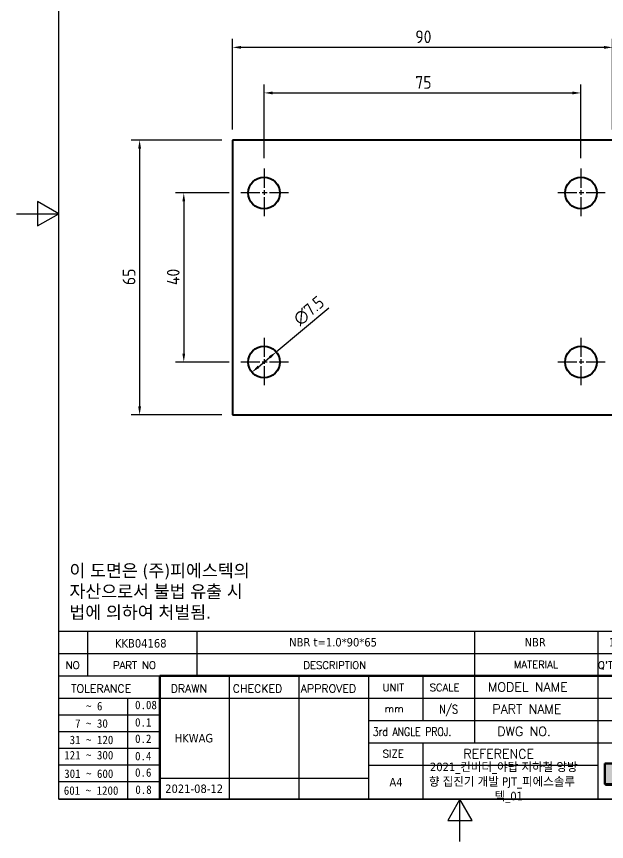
# Model space of a CAD drawing. Header units: millimetres. Extents: x 0 to 210, y 0 to 297.
# Drawn here: x 0 to 139.7, y 0 to 195.2 of the extents above; entities that cross this region are included whole.
import ezdxf
from ezdxf.enums import TextEntityAlignment as Align

# ---------------------------------------------------------------- set-up
doc = ezdxf.new("R2010")
doc.units = ezdxf.units.MM
doc.linetypes.add('CHAIN', pattern=[0.35429999999999995, 0.2362, -0.0295, 0.0591, -0.0295])
doc.layers.get('0').update_dxf_attribs({"color": 3, "lineweight": 25})
for name, color, linetype, lineweight in [('가시적인 것(ISO)', 3, 'Continuous', 40), ('경계(ISO)', 7, 'Continuous', 25), ('기호(ISO)', 5, 'Continuous', 25), ('제목(ISO)', 5, 'Continuous', 50), ('중심 표식(ISO)', 1, 'Continuous', 25), ('치수(ISO)', 2, 'Continuous', 25), ('해치(ISO)', 7, 'Continuous', 18)]:
    doc.layers.add(name, color=color, linetype=linetype, lineweight=lineweight)
doc.styles.add('HAN_291', font='')
doc.styles.add('HAN_370', font='', dxfattribs={"width": 2})
doc.styles.add('RC_284', font='ROMANC.shx')
doc.styles.add('RC_287', font='ROMANC.shx')
doc.styles.add('RC_292', font='ROMANC.shx')
doc.styles.add('ROMANT_294', font='romant.shx')
doc.styles.add('문자 텍스트_PSTEK_POSCO', font='isocp.shx')
doc.styles.add('치수 텍스트_PSTEK_POSCO', font='isocp.shx')
doc.styles.add('텍스트 스타일198', font='tahoma.ttf')
doc.styles.add('텍스트 스타일333', font='ROMANC.shx', dxfattribs={"width": 0.800000011920929})
doc.styles.get('HAN_291').set_extended_font_data('GulimChe')
doc.styles.get('HAN_370').set_extended_font_data('GulimChe')
doc.dimstyles.new('치수_PSTEK_POSCO', dxfattribs={"dimtxt": 3, "dimasz": 2, "dimexe": 2, "dimexo": 2.5, "dimgap": 1, "dimtad": 1, "dimrnd": 1e-08, "dimdsep": 46, "dimtxsty": '치수 텍스트_PSTEK_POSCO', "dimcen": 0.09, "dimdle": 10, "dimclrd": 7, "dimclre": 7, "dimclrt": 2, "dimadec": 1, "dimazin": 2, "dimtfac": 1, "dimtmove": 0, "dimatfit": 3, "dimfxl": 0, "dimtolj": 1, "dimlwd": -1, "dimlwe": -1, "dimarcsym": 0})

# ---------------------------------------------------------------- blocks, each defined once
blk = doc.blocks.new('경계 Default Border')
at = {"layer": '경계(ISO)', "flags": 128}
for points in [[(10, 10), (10, 287.0000076293945), (200, 287.0000076293945), (200, 10), (10, 10)], [(0, 148.5000038146973), (10, 148.5000038146973), (5, 151.3867473602295), (5, 145.6132507324219), (10, 148.5000038146973)], [(105, 0), (105, 10), (102.1132469177246, 5), (107.8867530822754, 5), (105, 10)]]:
    blk.add_lwpolyline(points, dxfattribs=at)
blk = doc.blocks.new('제목 블록 PSTEK')
for color, points in [(252, [(317.2195697678507, 17.0593801673321), (322.0326348870767, 21.62682475217465), (322.2781991042243, 21.94392121864296), (317.0471853425802, 16.97985676345368), (318.7512090904202, 16.1899260703855), (316.0018030350395, 12.71868385740789), (316.3356552234328, 13.00206718743325), (318.9235935156908, 16.2694494742633)]), (5, [(321.6183518841322, 17.4193704504104), (319.5281351041078, 18.24969419629727), (322.4505835294948, 22.02344462252142), (317.2195697678507, 17.0593801673321), (318.9235935156908, 16.2694494742633), (316.1741874603099, 12.79820726128571)]), (1, [(324.4839107253602, 19.60711530335299), (325.2419748254881, 19.60711530335299), (325.2419748254881, 20.25857663940324), (321.2266040451076, 20.25857663940324), (321.2266040451076, 19.60711530335299), (321.9846681452406, 19.60711530335299), (321.9846681452406, 15.3430047401139), (324.4839107253602, 15.3430047401139)]), (252, [(321.9846681452406, 19.60711530335299), (321.4042753185749, 19.60711530335299), (321.4042753185749, 19.45905590879572), (321.9846681452406, 19.45905590879572)]), (252, [(324.6615819988275, 19.45905590879572), (325.4196460989604, 19.45905590879572), (325.4196460989604, 20.11051724484596), (325.2419748254881, 20.11051724484596), (325.2419748254881, 19.60711530335299), (324.4839107253602, 19.60711530335299), (324.4839107253602, 15.3430047401139), (322.1623394187076, 15.3430047401139), (322.1623394187076, 15.19494534555726), (324.6615819988275, 15.19494534555726)]), (1, [(329.2277337269622, 20.25857663940324), (325.65654113025, 20.25857663940324), (325.65654113025, 15.3430047401139), (329.3580259941756, 15.3430047401139), (329.3580259941756, 15.9944660761648), (328.1137701654877, 15.9944660761648), (328.1137701654877, 17.56360607323003), (329.2277337269622, 17.56360607323003), (329.2277337269622, 18.25543873810179), (328.1137701654877, 18.25543873810179), (328.1137701654877, 19.60711530335299), (329.2277337269622, 19.60711530335299)]), (252, [(328.2914414389548, 19.45905590879572), (329.4054050004294, 19.45905590879572), (329.4054050004294, 20.11051724484596), (329.2277337269622, 20.11051724484596), (329.2277337269622, 19.60711530335299), (328.1137701654877, 19.60711530335299), (328.1137701654877, 18.25543873810179), (328.2914414389548, 18.25543873810179)]), (1, [(332.3312149849806, 20.25857663940324), (329.8592894925411, 20.25857663940324), (329.8592894925411, 15.3430047401139), (332.3312149849806, 15.3430047401139), (332.3312149849806, 17.4318630164523), (333.0701931098801, 15.3430047401139), (335.4855464857051, 15.3430047401139), (334.2514536401189, 19.30614745124769), (335.4379594596742, 20.25857663940324), (334.3071782107978, 20.25857663940324), (332.3312149849806, 18.99741471888304)]), (252, [(332.5088862584528, 20.1105172448466), (332.3312149849806, 20.1105172448466), (332.3312149849806, 18.99741471888368), (332.5088862584528, 19.11081371413894)]), (252, [(335.6156307331414, 20.11051724484596), (335.2535118015555, 20.11051724484596), (334.2514536401189, 19.30614745124769), (335.4855464857051, 15.3430047401139), (333.1954852176545, 15.3430047401139), (333.2478643833523, 15.19494534555726), (335.6632177591723, 15.19494534555726), (334.4291249135862, 19.15808805669106)]), (252, [(328.2914414389548, 17.41554667867274), (329.4054050004294, 17.41554667867274), (329.4054050004294, 18.10737934354514), (329.2277337269622, 18.10737934354514), (329.2277337269622, 17.56360607323003), (328.1137701654877, 17.56360607323003), (328.1137701654877, 15.9944660761648), (328.2914414389548, 15.9944660761648)]), (252, [(329.5356972676428, 15.8464066816075), (329.3580259941756, 15.8464066816075), (329.3580259941756, 15.3430047401139), (325.8342124037171, 15.3430047401139), (325.8342124037171, 15.19494534555726), (329.5356972676428, 15.19494534555726)]), (252, [(332.5088862584528, 16.92964231796647), (332.3312149849806, 17.43186301645164), (332.3312149849806, 15.3430047401139), (330.0369607660135, 15.3430047401139), (330.0369607660135, 15.19494534555726), (332.5088862584528, 15.19494534555726)])]:
    blk.add_hatch(color=color).paths.add_polyline_path(points)
h = blk.add_hatch(color=1)
edge = h.paths.add_edge_path(flags=0)
edge.add_line((314.2242174273352, 19.60711530335299), (314.2242174273352, 17.00126995915134))
edge.add_line((314.2242174273352, 17.00126995915134), (314.3485873187598, 17.00126995915134))
edge.add_arc((314.3485873187598, 17.6527312952023), 0.6514613360509371, 270, 360)
edge.add_line((315.0000486548106, 17.6527312952023), (315.0000486548106, 18.95565396730211))
edge.add_arc((314.3485873187598, 18.95565396730212), 0.6514613360508712, 0, 90)
edge.add_line((314.3485873187598, 19.60711530335299), (314.2242174273352, 19.60711530335299))
edge = h.paths.add_edge_path()
edge.add_arc((314.9847713324306, 18.28938669179658), 1.969189947606664, 269.9999999999959, 450)
edge.add_line((314.9847713324306, 20.25857663940318), (311.7664314776902, 20.25857663940324))
edge.add_line((311.7664314776902, 20.25857663940324), (311.7664314776902, 15.3430047401139))
edge.add_line((311.7664314776902, 15.3430047401139), (314.2242174273352, 15.3430047401139))
edge.add_line((314.2242174273352, 15.3430047401139), (314.2242174273352, 16.32019674418991))
edge.add_line((314.2242174273352, 16.32019674418991), (314.9847713324307, 16.32019674418991))
h = blk.add_hatch(color=252)
edge = h.paths.add_edge_path()
edge.add_arc((314.9847713324309, 18.28938669179657), 1.969189947606666, 270, 406.8278729790604)
edge.add_arc((315.1624426058984, 18.1413272972396), 1.969189947606962, -90, 53.560984836317004, ccw=False)
edge.add_line((315.1624426058984, 16.17213734963263), (314.4018887008024, 16.17213734963263))
edge.add_line((314.4018887008024, 16.17213734963263), (314.4018887008024, 15.19494534555726))
edge.add_line((314.4018887008024, 15.19494534555726), (311.9441027511573, 15.19494534555726))
edge.add_line((311.9441027511573, 15.19494534555726), (311.9441027511573, 15.3430047401139))
edge.add_line((311.9441027511573, 15.3430047401139), (314.2242174273352, 15.3430047401139))
edge.add_line((314.2242174273352, 15.3430047401139), (314.2242174273352, 16.32019674418991))
edge.add_line((314.2242174273352, 16.32019674418991), (314.9847713324309, 16.32019674418991))
h = blk.add_hatch(color=252)
edge = h.paths.add_edge_path()
edge.add_line((314.4018887008024, 19.45905590879572), (314.5262585922315, 19.45905590879572))
edge.add_arc((314.5262585922314, 18.80759457274939), 0.6514613360463194, 60.4189348879147, 90.00000000000318, ccw=False)
edge.add_arc((314.3485873187602, 18.95565396730057), 0.6514613360524251, 39.96992292766206, 90.00000000009999)
edge.add_line((314.3485873187591, 19.60711530335307), (314.2242174273352, 19.60711530335298))
edge.add_line((314.2242174273352, 19.60711530335299), (314.2242174273352, 17.00126995915134))
edge.add_line((314.2242174273352, 17.00126995915134), (314.3485873187591, 17.00126995915134))
edge.add_arc((314.3485873187568, 17.652731295233), 0.6514613360816299, 270.0000000002, 274.6930825552478)
edge.add_line((314.4018887008024, 17.0034541317032), (314.4018887008024, 19.45905590879572))
at = {"layer": '해치(ISO)', "true_color": 0x27d1fc}
h = blk.add_hatch(color=140, dxfattribs=at)
edge = h.paths.add_edge_path()
edge.add_ellipse((330.3660919371412, 20.15576403068321), major_axis=(9.100907360794343, 0), ratio=0.4069904968023172, start_angle=301.3098473703837, end_angle=507.7436900681698)
edge.add_ellipse((331.5340919371412, 20.4634168429492), major_axis=(-9.82350664112931, 0), ratio=0.3942600559756514, start_angle=111.51207141178469, end_angle=334.47025347086895, ccw=False)
edge.add_line((335.1363447531188, 16.8601935978785), (335.0955236905705, 16.99119398620872))
at = {"color": 180}
for p, q in [((182.475792979055, 11.79100474011392), (182.4757929790549, 51.56524660363496)), ((182.4757929790549, 51.56524660363496), (372.4757929537551, 51.56524660363496)), ((189.2651435055721, 51.56524660363496), (189.2651435055722, 41.00524660363494)), ((215.2152739891528, 41.00524660363494), (215.2152739891528, 51.56524660363496)), ((280.8758854511282, 51.56524660363496), (280.8758854511282, 41.00524660363494)), ((310.0881549537552, 51.56524660363496), (310.0881549537553, 41.00524660363494)), ((316.9044520275131, 51.56524660363496), (316.9044520275127, 41.00524660363494)), ((338.4566026226726, 51.56524660363496), (338.4566026226727, 41.00524660363494)), ((372.4757929537551, 51.56524660363496), (372.4757929537551, 11.79100474011389)), ((182.475792979055, 46.2852466036349), (372.4757929537551, 46.28524660363492)), ((182.475792979055, 41.00524660363493), (206.451475290024, 41.00524660363493)), ((222.9401812389276, 11.79100474011392), (222.9401812389276, 41.00524660363494)), ((239.4288871878316, 11.79100474011392), (239.4288871878316, 41.00524660363494)), ((255.9175931367356, 11.79100474011392), (255.9175931367356, 41.00524660363494)), ((268.6918866058747, 41.00524660363494), (268.6918866058747, 30.44524660363498)), ((280.8758854511282, 41.00524660363494), (280.8758854511282, 25.16524660363502)), ((310.088154953755, 41.00524660363494), (310.088154953755, 11.79100474011392)), ((182.475792979055, 35.72524660363497), (206.451475290024, 35.72524660363497)), ((198.8621818849491, 12.02524660363491), (198.8621818849491, 35.72524660363497)), ((206.451475290024, 35.72524660363497), (372.4757929537551, 35.72524660363497)), ((182.475792979055, 31.77524660363492), (206.451475290024, 31.77524660363492)), ((255.917593136736, 30.44524660363498), (372.4757929537552, 30.44524660363501)), ((182.475792979055, 27.82524660363487), (206.451475290024, 27.82524660363487)), ((182.475792979055, 23.87524660363505), (206.451475290024, 23.87524660363505)), ((255.9175931367359, 25.16524660363502), (372.4757929537552, 25.165246603635)), ((268.6918866058744, 25.16524660363502), (268.6918866058744, 11.79100474011392)), ((182.475792979055, 19.92524660363478), (206.451475290024, 19.92524660363478)), ((255.9175931367359, 19.88524660363481), (310.0881549537553, 19.88524660363481)), ((182.475792979055, 15.97524660363496), (206.451475290024, 15.97524660363496)), ((206.451475290024, 16.74100474011396), (255.9175931367359, 16.74100474011396)), ((182.475792979055, 11.79100474011392), (372.4757929537551, 11.79100474011389))]:
    blk.add_line(p, q, dxfattribs=at)
at = {"color": 7, "lineweight": 50}
for p, q in [((206.4514752900237, 11.79100474011392), (206.4514752900237, 41.00524660363494)), ((206.451475290024, 41.00524660363494), (372.4757929537551, 41.00524660363496))]:
    blk.add_line(p, q, dxfattribs=at)
at = {"color": 7}
for p, q in [((322.2781991042243, 21.94392121864296), (317.0471853425802, 16.97985676345368)), ((322.4505835294948, 22.02344462252142), (317.2195697678507, 17.0593801673321)), ((317.2195697678507, 17.0593801673321), (322.0326348870767, 21.62682475217465)), ((319.5281351041078, 18.24969419629727), (322.4505835294948, 22.02344462252142)), ((322.0326348870767, 21.62682475217465), (322.2781991042243, 21.94392121864296)), ((311.7664314776902, 20.25900474011391), (311.7664314776902, 15.34300474011391)), ((314.9847713324309, 20.25857663940324), (311.7664314776902, 20.25857663940324)), ((314.9847713324309, 20.25857663940324), (311.7664314776902, 20.25857663940324)), ((311.7664314776902, 20.25857663940324), (311.7664314776902, 15.3430047401139)), ((314.2242174273352, 17.00126995915134), (314.2242174273352, 19.60711530335299)), ((314.2242174273352, 19.60711530335299), (314.3485873187591, 19.60711530335299)), ((314.3485873187591, 19.60711530335299), (314.2242174273352, 19.60711530335299)), ((314.2242174273352, 19.60711530335299), (314.2242174273352, 17.00126995915134)), ((314.2242174273352, 17.00126995915134), (314.2242174273352, 19.60711530335299)), ((314.2242174273352, 19.60711530335299), (314.3485873187591, 19.60711530335299)), ((325.2419748254881, 20.25857663940324), (321.2266040451076, 20.25857663940324)), ((321.2266040451076, 20.25857663940324), (321.2266040451076, 19.60711530335299)), ((325.2419748254881, 20.25857663940324), (321.2266040451076, 20.25857663940324)), ((321.2266040451076, 20.25857663940324), (321.2266040451076, 19.60711530335299)), ((321.2266040451076, 19.60711530335299), (321.9846681452406, 19.60711530335299)), ((321.2266040451076, 19.60711530335299), (321.9846681452406, 19.60711530335299)), ((321.4042753185749, 19.60711530335299), (321.4042753185749, 19.45905590879572)), ((321.9846681452406, 19.60711530335299), (321.4042753185749, 19.60711530335299)), ((321.9846681452406, 19.60711530335299), (321.9846681452406, 15.3430047401139)), ((321.9846681452406, 19.45905590879572), (321.9846681452406, 19.60711530335299)), ((321.9846681452406, 19.60711530335299), (321.9846681452406, 15.3430047401139)), ((324.4839107253602, 19.60711530335299), (325.2419748254881, 19.60711530335299)), ((324.4839107253602, 15.3430047401139), (324.4839107253602, 19.60711530335299)), ((325.2419748254881, 19.60711530335299), (324.4839107253602, 19.60711530335299)), ((324.4839107253602, 19.60711530335299), (324.4839107253602, 15.3430047401139)), ((324.4839107253602, 19.60711530335299), (325.2419748254881, 19.60711530335299)), ((324.4839107253602, 15.3430047401139), (324.4839107253602, 19.60711530335299)), ((325.2419748254881, 19.60711530335299), (325.2419748254881, 20.25857663940324)), ((325.2419748254881, 19.60711530335299), (325.2419748254881, 20.25857663940324)), ((325.4196460989604, 20.11051724484596), (325.2419748254881, 20.11051724484596)), ((325.2419748254881, 20.11051724484596), (325.2419748254881, 19.60711530335299)), ((325.4196460989604, 19.45905590879572), (325.4196460989604, 20.11051724484596)), ((329.2277337269622, 20.25857663940324), (325.65654113025, 20.25857663940324)), ((325.65654113025, 20.25857663940324), (325.65654113025, 15.3430047401139)), ((325.65654113025, 20.25857663940324), (325.65654113025, 15.3430047401139)), ((329.2277337269622, 20.25857663940324), (325.65654113025, 20.25857663940324)), ((328.1137701654877, 18.25543873810179), (328.1137701654877, 19.60711530335299)), ((328.1137701654877, 19.60711530335299), (329.2277337269622, 19.60711530335299)), ((329.2277337269622, 19.60711530335299), (328.1137701654877, 19.60711530335299)), ((328.1137701654877, 19.60711530335299), (328.1137701654877, 18.25543873810179)), ((328.1137701654877, 18.25543873810179), (328.1137701654877, 19.60711530335299)), ((328.1137701654877, 19.60711530335299), (329.2277337269622, 19.60711530335299)), ((329.2277337269622, 19.60711530335299), (329.2277337269622, 20.25857663940324)), ((329.2277337269622, 19.60711530335299), (329.2277337269622, 20.25857663940324)), ((329.4054050004294, 20.11051724484596), (329.2277337269622, 20.11051724484596)), ((329.2277337269622, 20.11051724484596), (329.2277337269622, 19.60711530335299)), ((329.4054050004294, 19.45905590879572), (329.4054050004294, 20.11051724484596)), ((332.3312149849806, 20.25857663940324), (329.8592894925411, 20.25857663940324)), ((329.8592894925411, 20.25857663940324), (329.8592894925411, 15.3430047401139)), ((329.8592894925411, 20.25857663940324), (329.8592894925411, 15.3430047401139)), ((332.3312149849806, 20.25857663940324), (329.8592894925411, 20.25857663940324)), ((334.3071782107978, 20.25857663940324), (332.3312149849806, 18.99741471888304)), ((332.3312149849806, 18.99741471888304), (332.3312149849806, 20.25857663940324)), ((334.3071782107978, 20.25857663940324), (332.3312149849806, 18.99741471888304)), ((332.3312149849806, 18.99741471888304), (332.3312149849806, 20.25857663940324)), ((332.5088862584528, 20.1105172448466), (332.3312149849806, 20.1105172448466)), ((332.3312149849806, 20.1105172448466), (332.3312149849806, 18.99741471888368)), ((332.5088862584528, 19.11081371413894), (332.5088862584528, 20.1105172448466)), ((334.2514536401189, 19.30614745124769), (335.4379594596742, 20.25857663940324)), ((334.2514536401189, 19.30614745124769), (335.4379594596742, 20.25857663940324)), ((335.2535118015555, 20.11051724484596), (334.2514536401189, 19.30614745124769)), ((335.4379594596742, 20.25857663940324), (334.3071782107978, 20.25857663940324)), ((335.4379594596742, 20.25857663940324), (334.3071782107978, 20.25857663940324)), ((334.4291249135862, 19.15808805669104), (335.6156307331414, 20.11051724484596)), ((335.6156307331414, 20.11051724484596), (335.2535118015555, 20.11051724484596)), ((314.4018887008024, 19.45905590879572), (314.5262585922314, 19.45905590879572)), ((314.4018887008024, 17.0034541317032), (314.4018887008024, 19.45905590879572)), ((315.0000486548106, 18.95565396730275), (315.0000486548106, 17.65273129520161)), ((315.0000486548106, 18.95565396730275), (315.0000486548106, 17.65273129520161)), ((321.6183518841322, 17.4193704504104), (319.5281351041078, 18.24969419629727)), ((321.4042753185749, 19.45905590879572), (321.9846681452406, 19.45905590879572)), ((324.6615819988275, 19.45905590879572), (325.4196460989604, 19.45905590879572)), ((324.6615819988275, 15.19494534555726), (324.6615819988275, 19.45905590879572)), ((329.2277337269622, 18.25543873810179), (328.1137701654877, 18.25543873810179)), ((328.1137701654877, 18.25543873810179), (328.2914414389548, 18.25543873810179)), ((329.2277337269622, 18.25543873810179), (328.1137701654877, 18.25543873810179)), ((328.2914414389548, 18.25543873810179), (328.2914414389548, 19.45905590879572)), ((328.2914414389548, 19.45905590879572), (329.4054050004294, 19.45905590879572)), ((329.2277337269622, 17.56360607323003), (329.2277337269622, 18.25543873810179)), ((329.2277337269622, 17.56360607323003), (329.2277337269622, 18.25543873810179)), ((329.4054050004294, 18.10737934354514), (329.2277337269622, 18.10737934354514)), ((329.2277337269622, 18.10737934354514), (329.2277337269622, 17.56360607323003)), ((329.4054050004294, 17.41554667867274), (329.4054050004294, 18.10737934354514)), ((332.3312149849806, 18.99741471888368), (332.5088862584528, 19.11081371413894)), ((335.4855464857051, 15.3430047401139), (334.2514536401189, 19.30614745124769)), ((334.2514536401189, 19.30614745124769), (335.4855464857051, 15.3430047401139)), ((335.4855464857051, 15.3430047401139), (334.2514536401189, 19.30614745124769)), ((335.6632177591723, 15.19494534555726), (334.4291249135862, 19.15808805669104)), ((345.0447381189468, 17.50375595811051), (344.9867755289346, 17.689895936919)), ((314.3485873187591, 17.00126995915134), (314.2242174273352, 17.00126995915134)), ((314.2242174273352, 17.00126995915134), (314.3485873187591, 17.00126995915134)), ((314.3485873187591, 17.00126995915134), (314.2242174273352, 17.00126995915134)), ((314.2242174273352, 16.32019674418991), (314.9847713324309, 16.32019674418991)), ((314.2242174273352, 15.3430047401139), (314.2242174273352, 16.32019674418991)), ((314.9847713324309, 16.32019674418991), (314.2242174273352, 16.32019674418991)), ((314.2242174273352, 16.32019674418991), (314.2242174273352, 15.3430047401139)), ((314.2242174273352, 16.32019674418991), (314.9847713324309, 16.32019674418991)), ((314.2242174273352, 15.3430047401139), (314.2242174273352, 16.32019674418991)), ((314.4018887008024, 16.17213734963263), (315.162442605898, 16.17213734963263)), ((314.4018887008024, 15.19494534555726), (314.4018887008024, 16.17213734963263)), ((318.7512090904202, 16.1899260703855), (316.0018030350395, 12.71868385740789)), ((316.1741874603099, 12.79820726128571), (321.6183518841322, 17.4193704504104)), ((318.9235935156908, 16.2694494742633), (316.1741874603099, 12.79820726128571)), ((316.3356552234328, 13.00206718743325), (318.9235935156908, 16.2694494742633)), ((317.0471853425802, 16.97985676345368), (318.7512090904202, 16.1899260703855)), ((318.9235935156908, 16.2694494742633), (317.2195697678507, 17.0593801673321)), ((317.2195697678507, 17.0593801673321), (318.9235935156908, 16.2694494742633)), ((328.1137701654877, 17.56360607323003), (329.2277337269622, 17.56360607323003)), ((328.1137701654877, 15.9944660761648), (328.1137701654877, 17.56360607323003)), ((329.2277337269622, 17.56360607323003), (328.1137701654877, 17.56360607323003)), ((328.1137701654877, 17.56360607323003), (328.1137701654877, 15.9944660761648)), ((328.1137701654877, 17.56360607323003), (329.2277337269622, 17.56360607323003)), ((328.1137701654877, 15.9944660761648), (328.1137701654877, 17.56360607323003)), ((329.3580259941756, 15.9944660761648), (328.1137701654877, 15.9944660761648)), ((328.1137701654877, 15.9944660761648), (328.2914414389548, 15.9944660761648)), ((329.3580259941756, 15.9944660761648), (328.1137701654877, 15.9944660761648)), ((328.2914414389548, 15.9944660761648), (328.2914414389548, 17.41554667867274)), ((328.2914414389548, 17.41554667867274), (329.4054050004294, 17.41554667867274)), ((329.3580259941756, 15.3430047401139), (329.3580259941756, 15.9944660761648)), ((329.3580259941756, 15.3430047401139), (329.3580259941756, 15.9944660761648)), ((329.5356972676428, 15.8464066816075), (329.3580259941756, 15.8464066816075)), ((329.3580259941756, 15.8464066816075), (329.3580259941756, 15.3430047401139)), ((329.5356972676428, 15.19494534555726), (329.5356972676428, 15.8464066816075)), ((332.3312149849806, 17.4318630164523), (333.0701931098801, 15.3430047401139)), ((332.3312149849806, 15.3430047401139), (332.3312149849806, 17.4318630164523)), ((332.5088862584528, 16.92964231796647), (332.3312149849806, 17.43186301645164)), ((332.3312149849806, 17.43186301645164), (332.3312149849806, 15.3430047401139)), ((332.3312149849806, 17.4318630164523), (333.0701931098801, 15.3430047401139)), ((332.3312149849806, 15.3430047401139), (332.3312149849806, 17.4318630164523)), ((332.5088862584528, 15.19494534555726), (332.5088862584528, 16.92964231796647)), ((311.7664314776902, 15.3430047401139), (314.2242174273352, 15.3430047401139)), ((311.7664314776902, 15.3430047401139), (314.2242174273352, 15.3430047401139)), ((314.2242174273352, 15.3430047401139), (311.9441027511573, 15.3430047401139)), ((311.9441027511573, 15.3430047401139), (311.9441027511573, 15.19494534555726)), ((311.9441027511573, 15.19494534555726), (314.4018887008024, 15.19494534555726)), ((321.9846681452406, 15.3430047401139), (324.4839107253602, 15.3430047401139)), ((321.9846681452406, 15.3430047401139), (324.4839107253602, 15.3430047401139)), ((324.4839107253602, 15.3430047401139), (322.1623394187076, 15.3430047401139)), ((322.1623394187076, 15.3430047401139), (322.1623394187076, 15.19494534555726)), ((322.1623394187076, 15.19494534555726), (324.6615819988275, 15.19494534555726)), ((325.65654113025, 15.3430047401139), (329.3580259941756, 15.3430047401139)), ((325.65654113025, 15.3430047401139), (329.3580259941756, 15.3430047401139)), ((329.3580259941756, 15.3430047401139), (325.8342124037171, 15.3430047401139)), ((325.8342124037171, 15.3430047401139), (325.8342124037171, 15.19494534555726)), ((325.8342124037171, 15.19494534555726), (329.5356972676428, 15.19494534555726)), ((329.8592894925411, 15.3430047401139), (332.3312149849806, 15.3430047401139)), ((329.8592894925411, 15.3430047401139), (332.3312149849806, 15.3430047401139)), ((332.3312149849806, 15.3430047401139), (330.0369607660135, 15.3430047401139)), ((330.0369607660135, 15.3430047401139), (330.0369607660135, 15.19494534555726)), ((330.0369607660135, 15.19494534555726), (332.5088862584528, 15.19494534555726)), ((333.0701931098801, 15.3430047401139), (335.4855464857051, 15.3430047401139)), ((333.0701931098801, 15.3430047401139), (335.4855464857051, 15.3430047401139)), ((335.4855464857051, 15.3430047401139), (333.1954852176545, 15.3430047401139)), ((333.1954852176545, 15.3430047401139), (333.2478643833523, 15.19494534555726)), ((333.2478643833523, 15.19494534555726), (335.6632177591723, 15.19494534555726)), ((316.0018030350395, 12.71868385740789), (316.3356552234328, 13.00206718743325))]:
    blk.add_line(p, q, dxfattribs=at)
at = {"color": 5}
for p, q in [((322.4505835294948, 22.02344462252142), (317.2195697678507, 17.0593801673321)), ((319.5281351041078, 18.24969419629727), (322.4505835294948, 22.02344462252142)), ((321.6183518841322, 17.4193704504104), (319.5281351041078, 18.24969419629727)), ((316.1741874603099, 12.79820726128571), (321.6183518841322, 17.4193704504104)), ((318.9235935156908, 16.2694494742633), (316.1741874603099, 12.79820726128571)), ((317.2195697678507, 17.0593801673321), (318.9235935156908, 16.2694494742633))]:
    blk.add_line(p, q, dxfattribs=at)
at = {"color": 1}
for p, q in [((314.9847713324309, 20.25857663940324), (311.7664314776902, 20.25857663940324)), ((311.7664314776902, 20.25857663940324), (311.7664314776902, 15.3430047401139)), ((314.2242174273352, 17.00126995915134), (314.2242174273352, 19.60711530335299)), ((314.2242174273352, 19.60711530335299), (314.3485873187591, 19.60711530335299)), ((325.2419748254881, 20.25857663940324), (321.2266040451076, 20.25857663940324)), ((321.2266040451076, 20.25857663940324), (321.2266040451076, 19.60711530335299)), ((321.2266040451076, 19.60711530335299), (321.9846681452406, 19.60711530335299)), ((321.9846681452406, 19.60711530335299), (321.9846681452406, 15.3430047401139)), ((324.4839107253602, 19.60711530335299), (325.2419748254881, 19.60711530335299)), ((324.4839107253602, 15.3430047401139), (324.4839107253602, 19.60711530335299)), ((325.2419748254881, 19.60711530335299), (325.2419748254881, 20.25857663940324)), ((329.2277337269622, 20.25857663940324), (325.65654113025, 20.25857663940324)), ((325.65654113025, 20.25857663940324), (325.65654113025, 15.3430047401139)), ((328.1137701654877, 18.25543873810179), (328.1137701654877, 19.60711530335299)), ((328.1137701654877, 19.60711530335299), (329.2277337269622, 19.60711530335299)), ((329.2277337269622, 19.60711530335299), (329.2277337269622, 20.25857663940324)), ((332.3312149849806, 20.25857663940324), (329.8592894925411, 20.25857663940324)), ((329.8592894925411, 20.25857663940324), (329.8592894925411, 15.3430047401139)), ((334.3071782107978, 20.25857663940324), (332.3312149849806, 18.99741471888304)), ((332.3312149849806, 18.99741471888304), (332.3312149849806, 20.25857663940324)), ((334.2514536401189, 19.30614745124769), (335.4379594596742, 20.25857663940324)), ((335.4379594596742, 20.25857663940324), (334.3071782107978, 20.25857663940324)), ((315.0000486548106, 18.95565396730275), (315.0000486548106, 17.65273129520161)), ((329.2277337269622, 18.25543873810179), (328.1137701654877, 18.25543873810179)), ((329.2277337269622, 17.56360607323003), (329.2277337269622, 18.25543873810179)), ((335.4855464857051, 15.3430047401139), (334.2514536401189, 19.30614745124769)), ((314.3485873187591, 17.00126995915134), (314.2242174273352, 17.00126995915134)), ((314.2242174273352, 16.32019674418991), (314.9847713324309, 16.32019674418991)), ((314.2242174273352, 15.3430047401139), (314.2242174273352, 16.32019674418991)), ((328.1137701654877, 17.56360607323003), (329.2277337269622, 17.56360607323003)), ((328.1137701654877, 15.9944660761648), (328.1137701654877, 17.56360607323003)), ((329.3580259941756, 15.9944660761648), (328.1137701654877, 15.9944660761648)), ((329.3580259941756, 15.3430047401139), (329.3580259941756, 15.9944660761648)), ((332.3312149849806, 17.4318630164523), (333.0701931098801, 15.3430047401139)), ((332.3312149849806, 15.3430047401139), (332.3312149849806, 17.4318630164523)), ((311.7664314776902, 15.3430047401139), (314.2242174273352, 15.3430047401139)), ((321.9846681452406, 15.3430047401139), (324.4839107253602, 15.3430047401139)), ((325.65654113025, 15.3430047401139), (329.3580259941756, 15.3430047401139)), ((329.8592894925411, 15.3430047401139), (332.3312149849806, 15.3430047401139)), ((333.0701931098801, 15.3430047401139), (335.4855464857051, 15.3430047401139))]:
    blk.add_line(p, q, dxfattribs=at)
at = {"color": 7}
for centre, radius, start, end in [((314.3485873187598, 18.95565396730211), 0.6514613360508712, 0, 90), ((314.3485873187602, 18.95565396730057), 0.6514613360524251, 39.96992292766117, 90), ((314.3485873187598, 18.95565396730212), 0.6514613360508712, 0, 90), ((314.9847713324309, 18.28938669179658), 1.969189947606665, 270, 90), ((314.9847713324309, 18.28938669179658), 1.969189947606665, 270, 90), ((314.9847713324307, 18.2893866917965), 1.969189947606594, 270, 46.82787297909833), ((315.1624426058984, 18.1413272972396), 1.969189947606961, 270, 53.56098483636067), ((314.3485873187597, 17.65273129520228), 0.6514613360509381, 270, 0), ((314.3485873187598, 17.6527312952023), 0.6514613360509381, 270, 0), ((314.5262585922314, 18.80759457274939), 0.6514613360463193, 60.41893488791137, 90), ((314.3485873187568, 17.652731295233), 0.6514613360816299, 270, 274.6930825552478)]:
    blk.add_arc(centre, radius, start, end, dxfattribs=at)
at = {"color": 1}
for centre, radius, start, end in [((314.3485873187598, 18.95565396730211), 0.6514613360508712, 0, 90), ((314.9847713324309, 18.28938669179657), 1.969189947606665, 270, 90), ((314.3485873187598, 17.6527312952023), 0.6514613360509381, 270, 0)]:
    blk.add_arc(centre, radius, start, end, dxfattribs=at)
at = {"layer": '제목(ISO)', "lineweight": 18}
blk.add_line((182.475792979055, 35.72500474011393), (182.475792979055, 11.79100474011392), dxfattribs=at)
at = {"layer": '제목(ISO)'}
for p, q in [((322.2781991042243, 21.94392121864296), (317.0471853425802, 16.97985676345368)), ((322.4505835294948, 22.02344462252142), (317.2195697678507, 17.0593801673321)), ((317.2195697678507, 17.0593801673321), (322.0326348870767, 21.62682475217465)), ((319.5281351041078, 18.24969419629727), (322.4505835294948, 22.02344462252142)), ((322.0326348870767, 21.62682475217465), (322.2781991042243, 21.94392121864296)), ((314.9847713324306, 20.25857663940324), (311.7664314776902, 20.25857663940324)), ((311.7664314776902, 20.25857663940324), (311.7664314776902, 15.3430047401139)), ((314.2242174273352, 17.00126995915134), (314.2242174273352, 19.60711530335299)), ((314.2242174273352, 19.60711530335299), (314.3485873187598, 19.60711530335299)), ((314.3485873187591, 19.60711530335299), (314.2242174273352, 19.60711530335299)), ((314.2242174273352, 19.60711530335299), (314.2242174273352, 17.00126995915134)), ((325.2419748254881, 20.25857663940324), (321.2266040451076, 20.25857663940324)), ((321.2266040451076, 20.25857663940324), (321.2266040451076, 19.60711530335299)), ((321.2266040451076, 19.60711530335299), (321.9846681452406, 19.60711530335299)), ((321.9846681452406, 19.60711530335299), (321.4042753185749, 19.60711530335299)), ((321.4042753185749, 19.60711530335299), (321.4042753185749, 19.45905590879572)), ((321.9846681452406, 19.60711530335299), (321.9846681452406, 15.3430047401139)), ((321.9846681452406, 19.45905590879572), (321.9846681452406, 19.60711530335299)), ((324.4839107253602, 19.60711530335299), (325.2419748254881, 19.60711530335299)), ((324.4839107253602, 15.3430047401139), (324.4839107253602, 19.60711530335299)), ((325.2419748254881, 19.60711530335299), (324.4839107253602, 19.60711530335299)), ((324.4839107253602, 19.60711530335299), (324.4839107253602, 15.3430047401139)), ((325.2419748254881, 19.60711530335299), (325.2419748254881, 20.25857663940324)), ((325.4196460989604, 20.11051724484596), (325.2419748254881, 20.11051724484596)), ((325.2419748254881, 20.11051724484596), (325.2419748254881, 19.60711530335299)), ((325.4196460989604, 19.45905590879572), (325.4196460989604, 20.11051724484596)), ((329.2277337269622, 20.25857663940324), (325.65654113025, 20.25857663940324)), ((325.65654113025, 20.25857663940324), (325.65654113025, 15.3430047401139)), ((328.1137701654877, 18.25543873810179), (328.1137701654877, 19.60711530335299)), ((328.1137701654877, 19.60711530335299), (329.2277337269622, 19.60711530335299)), ((329.2277337269622, 19.60711530335299), (328.1137701654877, 19.60711530335299)), ((328.1137701654877, 19.60711530335299), (328.1137701654877, 18.25543873810179)), ((329.2277337269622, 19.60711530335299), (329.2277337269622, 20.25857663940324)), ((329.4054050004294, 20.11051724484596), (329.2277337269622, 20.11051724484596)), ((329.2277337269622, 20.11051724484596), (329.2277337269622, 19.60711530335299)), ((329.4054050004294, 19.45905590879572), (329.4054050004294, 20.11051724484596)), ((332.3312149849806, 20.25857663940324), (329.8592894925411, 20.25857663940324)), ((329.8592894925411, 20.25857663940324), (329.8592894925411, 15.3430047401139)), ((334.3071782107978, 20.25857663940324), (332.3312149849806, 18.99741471888304)), ((332.3312149849806, 18.99741471888304), (332.3312149849806, 20.25857663940324)), ((332.5088862584528, 20.1105172448466), (332.3312149849806, 20.1105172448466)), ((332.3312149849806, 20.1105172448466), (332.3312149849806, 18.99741471888368)), ((332.5088862584528, 19.11081371413894), (332.5088862584528, 20.1105172448466)), ((334.2514536401189, 19.30614745124769), (335.4379594596742, 20.25857663940324)), ((335.2535118015555, 20.11051724484596), (334.2514536401189, 19.30614745124769)), ((335.4379594596742, 20.25857663940324), (334.3071782107978, 20.25857663940324)), ((334.4291249135862, 19.15808805669106), (335.6156307331414, 20.11051724484596)), ((335.6156307331414, 20.11051724484596), (335.2535118015555, 20.11051724484596)), ((314.4018887008024, 19.45905590879572), (314.5262585922314, 19.45905590879572)), ((314.4018887008024, 17.0034541317032), (314.4018887008024, 19.45905590879572)), ((315.0000486548106, 18.95565396730211), (315.0000486548106, 17.6527312952023)), ((321.6183518841322, 17.4193704504104), (319.5281351041078, 18.24969419629727)), ((321.4042753185749, 19.45905590879572), (321.9846681452406, 19.45905590879572)), ((324.6615819988275, 19.45905590879572), (325.4196460989604, 19.45905590879572)), ((324.6615819988275, 15.19494534555726), (324.6615819988275, 19.45905590879572)), ((329.2277337269622, 18.25543873810179), (328.1137701654877, 18.25543873810179)), ((328.1137701654877, 18.25543873810179), (328.2914414389548, 18.25543873810179)), ((328.2914414389548, 19.45905590879572), (329.4054050004294, 19.45905590879572)), ((328.2914414389548, 18.25543873810179), (328.2914414389548, 19.45905590879572)), ((329.2277337269622, 17.56360607323003), (329.2277337269622, 18.25543873810179)), ((329.4054050004294, 18.10737934354514), (329.2277337269622, 18.10737934354514)), ((329.2277337269622, 18.10737934354514), (329.2277337269622, 17.56360607323003)), ((329.4054050004294, 17.41554667867274), (329.4054050004294, 18.10737934354514)), ((332.3312149849806, 18.99741471888368), (332.5088862584528, 19.11081371413894)), ((335.4855464857051, 15.3430047401139), (334.2514536401189, 19.30614745124769)), ((334.2514536401189, 19.30614745124769), (335.4855464857051, 15.3430047401139)), ((335.6632177591723, 15.19494534555726), (334.4291249135862, 19.15808805669106)), ((314.3485873187598, 17.00126995915134), (314.2242174273352, 17.00126995915134)), ((314.2242174273352, 17.00126995915134), (314.3485873187591, 17.00126995915134)), ((314.2242174273352, 15.3430047401139), (314.2242174273352, 16.32019674418991)), ((314.2242174273352, 16.32019674418991), (314.9847713324307, 16.32019674418991)), ((314.9847713324309, 16.32019674418991), (314.2242174273352, 16.32019674418991)), ((314.2242174273352, 16.32019674418991), (314.2242174273352, 15.3430047401139)), ((314.4018887008024, 15.19494534555726), (314.4018887008024, 16.17213734963263)), ((314.4018887008024, 16.17213734963263), (315.1624426058984, 16.17213734963263)), ((318.7512090904202, 16.1899260703855), (316.0018030350395, 12.71868385740789)), ((316.1741874603099, 12.79820726128571), (321.6183518841322, 17.4193704504104)), ((318.9235935156908, 16.2694494742633), (316.1741874603099, 12.79820726128571)), ((316.3356552234328, 13.00206718743325), (318.9235935156908, 16.2694494742633)), ((317.0471853425802, 16.97985676345368), (318.7512090904202, 16.1899260703855)), ((317.2195697678507, 17.0593801673321), (318.9235935156908, 16.2694494742633)), ((318.9235935156908, 16.2694494742633), (317.2195697678507, 17.0593801673321)), ((328.1137701654877, 15.9944660761648), (328.1137701654877, 17.56360607323003)), ((328.1137701654877, 17.56360607323003), (329.2277337269622, 17.56360607323003)), ((329.2277337269622, 17.56360607323003), (328.1137701654877, 17.56360607323003)), ((328.1137701654877, 17.56360607323003), (328.1137701654877, 15.9944660761648)), ((329.3580259941756, 15.9944660761648), (328.1137701654877, 15.9944660761648)), ((328.1137701654877, 15.9944660761648), (328.2914414389548, 15.9944660761648)), ((328.2914414389548, 17.41554667867274), (329.4054050004294, 17.41554667867274)), ((328.2914414389548, 15.9944660761648), (328.2914414389548, 17.41554667867274)), ((329.3580259941756, 15.3430047401139), (329.3580259941756, 15.9944660761648)), ((329.5356972676428, 15.8464066816075), (329.3580259941756, 15.8464066816075)), ((329.3580259941756, 15.8464066816075), (329.3580259941756, 15.3430047401139)), ((329.5356972676428, 15.19494534555726), (329.5356972676428, 15.8464066816075)), ((332.3312149849806, 15.3430047401139), (332.3312149849806, 17.4318630164523)), ((332.3312149849806, 17.4318630164523), (333.0701931098801, 15.3430047401139)), ((332.5088862584528, 16.92964231796647), (332.3312149849806, 17.43186301645164)), ((332.3312149849806, 17.43186301645164), (332.3312149849806, 15.3430047401139)), ((332.5088862584528, 15.19494534555726), (332.5088862584528, 16.92964231796647)), ((311.7664314776902, 15.3430047401139), (314.2242174273352, 15.3430047401139)), ((314.2242174273352, 15.3430047401139), (311.9441027511573, 15.3430047401139)), ((311.9441027511573, 15.3430047401139), (311.9441027511573, 15.19494534555726)), ((311.9441027511573, 15.19494534555726), (314.4018887008024, 15.19494534555726)), ((321.9846681452406, 15.3430047401139), (324.4839107253602, 15.3430047401139)), ((324.4839107253602, 15.3430047401139), (322.1623394187076, 15.3430047401139)), ((322.1623394187076, 15.3430047401139), (322.1623394187076, 15.19494534555726)), ((322.1623394187076, 15.19494534555726), (324.6615819988275, 15.19494534555726)), ((325.65654113025, 15.3430047401139), (329.3580259941756, 15.3430047401139)), ((329.3580259941756, 15.3430047401139), (325.8342124037171, 15.3430047401139)), ((325.8342124037171, 15.3430047401139), (325.8342124037171, 15.19494534555726)), ((325.8342124037171, 15.19494534555726), (329.5356972676428, 15.19494534555726)), ((329.8592894925411, 15.3430047401139), (332.3312149849806, 15.3430047401139)), ((332.3312149849806, 15.3430047401139), (330.0369607660135, 15.3430047401139)), ((330.0369607660135, 15.3430047401139), (330.0369607660135, 15.19494534555726)), ((330.0369607660135, 15.19494534555726), (332.5088862584528, 15.19494534555726)), ((333.0701931098801, 15.3430047401139), (335.4855464857051, 15.3430047401139)), ((335.4855464857051, 15.3430047401139), (333.1954852176545, 15.3430047401139)), ((333.1954852176545, 15.3430047401139), (333.2478643833523, 15.19494534555726)), ((333.2478643833523, 15.19494534555726), (335.6632177591723, 15.19494534555726)), ((316.0018030350395, 12.71868385740789), (316.3356552234328, 13.00206718743325))]:
    blk.add_line(p, q, dxfattribs=at)
at = {"layer": '제목(ISO)', "color": 4}
blk.add_line((335.1363447531188, 16.8601935978785), (335.0955236905705, 16.99119398620872), dxfattribs=at)
at = {"layer": '제목(ISO)'}
for centre, radius, start, end in [((314.3485873187598, 18.95565396730212), 0.6514613360508712, 0, 90), ((314.3485873187602, 18.95565396730057), 0.6514613360524251, 39.96992292766117, 90), ((314.9847713324306, 18.28938669179658), 1.969189947606664, 46.82787297909431, 90), ((314.9847713324307, 18.2893866917965), 1.969189947606594, 270, 46.82787297909833), ((314.9847713324309, 18.28938669179657), 1.969189947606666, 270, 46.8278729790603), ((315.1624426058984, 18.1413272972396), 1.969189947606962, 270, 53.56098483631701), ((314.3485873187598, 17.6527312952023), 0.6514613360509371, 270, 0), ((314.5262585922314, 18.80759457274939), 0.6514613360463193, 60.41893488791137, 90), ((314.3485873187568, 17.652731295233), 0.6514613360816299, 270, 274.6930825552478)]:
    blk.add_arc(centre, radius, start, end, dxfattribs=at)
at = {"layer": '제목(ISO)', "color": 4}
for centre, major_axis, ratio, start_param, end_param in [((331.5340919371412, 20.4634168429492), (9.82350664112931, 0), 0.3942600559756514, 5.087845455444478, 8.97919982663645), ((330.3660919371412, 20.15576403068321), (9.100907360794343, 0), 0.4069904968023172, 5.258848905294775, 8.861799147915196)]:
    blk.add_ellipse(centre, major_axis=major_axis, ratio=ratio, start_param=start_param, end_param=end_param, dxfattribs=at)
at = {"color": 2}
for s, height, style, p in [('NO', 1.742399930953979, 'RC_284', (184.135398793432, 42.62317362549192)), ('PART NO', 1.742399930953979, 'RC_284', (195.3359407378685, 42.62317362549192)), ('DESCRIPTION', 1.742399930953979, 'RC_284', (240.4025565652523, 42.62317362549192)), ("Q'TY", 1.742399930953979, 'RC_284', (310.1440786515383, 42.62317362549192)), ('COLOR/FINISH', 1.742399930953979, 'RC_284', (317.7725341324144, 42.62317362549192)), ('REMARK', 1.742399930953979, 'RC_284', (348.346649953877, 42.62317362549192)), ('UNIT', 1.742399930953979, 'RC_284', (259.1652673287452, 37.34317362549218)), ('SCALE', 1.742399930953979, 'RC_284', (270.2934779252897, 37.34317362549218)), ('MODEL NAME', 2.178000062704086, 'RC_292', (284.096330289083, 37.25462520371384)), (' TOLERANCE', 1.899999976158142, 'RC_287', (184.0872874387979, 37.00893196870329)), ('DRAWN', 1.899999976158142, 'RC_287', (208.9766620976279, 37.00893196870329)), ('CHECKED', 1.899999976158142, 'RC_287', (223.6856844514997, 37.00893196870329)), ('APPROVED', 1.899999976158142, 'RC_287', (239.7795453577791, 37.00893196870329)), ('    ~ 6', 2.000000029802322, 'HAN_291', (183.7721304966814, 32.8176515608431)), ('0.08', 2.000000029802322, 'HAN_291', (200.5467345600617, 33.09873600004101)), ('mm', 1.742399930953979, 'RC_284', (259.6505418159997, 32.3543089683787)), ('PART NAME', 2.178000062704086, 'RC_292', (285.1416959765849, 32.03045329421792)), ('  7 ~ 30', 2.000000029802322, 'HAN_291', (183.7721304966814, 28.70538114822415)), ('0.1', 2.000000029802322, 'HAN_291', (200.5467345600617, 28.98646558742206)), (' DWG NO.', 2.178000062704086, 'RC_292', (284.8124284083233, 26.75045329421772)), (' 31 ~ 120', 2.000000029802322, 'HAN_291', (183.7721304966814, 24.82628181916237)), ('0.2', 2.000000029802322, 'HAN_291', (200.5467345600617, 25.10736625836028)), ('SIZE', 1.742399930953979, 'RC_284', (259.1652673287452, 21.69497768947366)), ('REFERENCE', 2.178000062704086, 'RC_292', (278.2741065029841, 21.43214925458022)), ('121 ~ 300', 2.000000029802322, 'HAN_291', (183.7721304966814, 21.21401206133254)), ('0.4', 2.000000029802322, 'HAN_291', (200.5467345600617, 20.99509650053045)), ('301 ~ 600', 2.000000029802322, 'HAN_291', (183.7721304966814, 16.83491273227077)), ('0.6', 2.000000029802322, 'HAN_291', (200.5467345600617, 17.11599717146868)), ('601 ~ 1200', 2.000000029802322, 'HAN_291', (183.6802025156883, 12.84759660881125)), ('0.8', 2.000000029802322, 'HAN_291', (200.6097246063884, 13.05732192299702))]:
    blk.add_text(s, height=height, dxfattribs=dict(at, style=style)).set_placement(p)
at = {"color": 2, "style": 'RC_284'}
blk.add_text('MATERIAL', height=1.742399930953979, dxfattribs=at).set_placement((295.4820202024417, 43.64524660363492), align=Align.MIDDLE_CENTER)
at = {"color": 7, "style": '텍스트 스타일333', "width": 0.7999999523162842}
blk.add_text('N/S', height=2.000000029802322, dxfattribs=at).set_placement((274.7838860285014, 33.08524660363496), align=Align.MIDDLE_CENTER)
at = {"color": 2, "style": '텍스트 스타일333', "width": 0.7999999523162842}
blk.add_text('3rd ANGLE PROJ.', height=2.000000029802322, dxfattribs=at).set_placement((256.8430306642954, 26.76148381654429))
at = {"color": 7, "style": 'ROMANT_294'}
for s, p in [('POWER', (342.82727231297, 20.97115304607566)), ('SYSTEM', (342.82727231297, 17.3284636719184)), ('TECHNOLOGY', (342.82727231297, 13.57194088644453))]:
    blk.add_text(s, height=2.700000107288361, dxfattribs=at).set_placement(p)
at = {"color": 7, "insert": (320.8519732224835, 14.21236326823155), "char_height": 1.400000005960464, "attachment_point": 1, "line_spacing_factor": 0.3319999873638153, "style": 'HAN_370'}
blk.add_mtext('\\fHY견고딕|b0|i0;\\H1.4000;피에스텍', dxfattribs=at)
at = {"layer": '제목(ISO)', "color": 7, "style": '텍스트 스타일198'}
for tag, p in [('부품_번호_001', (195.7843283186424, 47.68004260673702)), ('설명_001', (237.0336377695059, 47.92313016004889)), ('재질_001', (292.7761773320554, 47.92524658873383)), ("3._Q'TY_001", (312.7051684940307, 47.92188863680521)), ('질량\\P3;_001', (350.3046145979153, 48.1643332325385)), ('1._MODEL_NAME_001', (332.0304049806628, 37.36524659519486)), ('제목_001', (336.3979558886313, 32.12268535370653)), ('설계자_001', (209.9396160013646, 25.23446884679021)), ('부품_번호_001', (334.4435685718743, 26.8052465951949)), ('프로젝트_001', (270.3601965365016, 18.43951439740151)), ('시트_크기_001', (260.7634369704525, 14.8381256569732)), ('프로젝트_002', (270.1186185478456, 14.97568842208535)), ('작성_날짜_001', (207.6770236384131, 13.26600473167383)), ('프로젝트_003', (285.7003846858696, 11.5491460676562))]:
    blk.add_attdef(tag, p, '', height=2.000000029802322, dxfattribs=at)
for tag, p in [('4._COLOR', (327.6805273250926, 48.92524660363493)), ('점검자', (231.1845342133799, 26.23312567187446)), ('엔지니어링_승인자', (247.673240162284, 26.23312567187446)), ('점검_날짜', (231.1845342133799, 14.26600474011394)), ('엔지니어링_승인_날짜', (247.6732401622839, 14.26600474011394))]:
    blk.add_attdef(tag, text='', height=2.000000029802322, dxfattribs=at).set_placement(p, align=Align.MIDDLE_CENTER)
blk = doc.blocks.new('*D21')
at = {"layer": 'Defpoints', "color": 0, "transparency": 16777216}
for p in [(133.6301171174947, 177.0817368628732), (58.63011711749473, 159.1711999945929), (133.6301171174947, 159.1711999945929)]:
    blk.add_point(p, dxfattribs=at)
at = {"layer": '치수(ISO)', "color": 7, "transparency": 16777216}
for p, q in [((58.63011711749473, 161.6711999945929), (58.63011711749473, 179.0817368628732)), ((133.6301171174947, 161.6711999945929), (133.6301171174947, 179.0817368628732)), ((60.63011711749473, 177.0817368628732), (131.6301171174947, 177.0817368628732))]:
    blk.add_line(p, q, dxfattribs=at)
for points in [[(60.63011711749473, 177.4150701962066), (60.63011711749473, 176.7484035295399), (58.63011711749473, 177.0817368628732)], [(131.6301171174947, 177.4150701962066), (131.6301171174947, 176.7484035295399), (133.6301171174947, 177.0817368628732)]]:
    blk.add_solid(points, dxfattribs=at)
at = {"layer": '치수(ISO)', "color": 2, "transparency": 16777216, "insert": (94.41798508313877, 179.5817368628732), "char_height": 3, "attachment_point": 4, "style": '치수 텍스트_PSTEK_POSCO'}
blk.add_mtext('\\A1;75', dxfattribs=at)
blk = doc.blocks.new('*D22')
at = {"layer": 'Defpoints', "color": 0, "transparency": 16777216}
for p in [(51.13011711749472, 187.8592768347788), (51.13011711749472, 165.9211999945929), (141.1301171174948, 165.9211999945929)]:
    blk.add_point(p, dxfattribs=at)
at = {"layer": '치수(ISO)', "color": 7, "transparency": 16777216}
for p, q in [((51.13011711749472, 168.4211999945929), (51.13011711749472, 189.8592768347788)), ((141.1301171174948, 168.4211999945929), (141.1301171174948, 189.8592768347788)), ((139.1301171174948, 187.8592768347788), (53.13011711749472, 187.8592768347788))]:
    blk.add_line(p, q, dxfattribs=at)
for points in [[(53.13011711749472, 188.1926101681121), (53.13011711749472, 187.5259435014455), (51.13011711749472, 187.8592768347788)], [(139.1301171174948, 188.1926101681121), (139.1301171174948, 187.5259435014455), (141.1301171174948, 187.8592768347788)]]:
    blk.add_solid(points, dxfattribs=at)
at = {"layer": '치수(ISO)', "color": 2, "transparency": 16777216, "insert": (94.41680398077656, 190.3592768347788), "char_height": 3, "attachment_point": 4, "style": '치수 텍스트_PSTEK_POSCO'}
blk.add_mtext('\\A1;90', dxfattribs=at)
blk = doc.blocks.new('*D23')
at = {"layer": 'Defpoints', "color": 0, "transparency": 16777216}
for p in [(52.88011711749473, 153.4211999945929), (39.60883086755953, 113.4211999945929), (52.88011711749473, 113.4211999945929)]:
    blk.add_point(p, dxfattribs=at)
at = {"layer": '치수(ISO)', "color": 7, "transparency": 16777216}
for p, q in [((50.38011711749473, 153.4211999945929), (37.60883086755953, 153.4211999945929)), ((39.60883086755953, 151.4211999945929), (39.60883086755953, 115.4211999945929)), ((50.38011711749473, 113.4211999945929), (37.60883086755953, 113.4211999945929))]:
    blk.add_line(p, q, dxfattribs=at)
for points in [[(39.2754975342262, 151.4211999945929), (39.94216420089287, 151.4211999945929), (39.60883086755953, 153.4211999945929)], [(39.27549753422619, 115.4211999945929), (39.94216420089286, 115.4211999945929), (39.60883086755953, 113.4211999945929)]]:
    blk.add_solid(points, dxfattribs=at)
at = {"layer": '치수(ISO)', "color": 2, "transparency": 16777216, "insert": (37.1088308675595, 131.6200188922307), "char_height": 3, "attachment_point": 4, "rotation": 90, "style": '치수 텍스트_PSTEK_POSCO'}
blk.add_mtext('\\A1;40', dxfattribs=at)
blk = doc.blocks.new('*D24')
at = {"layer": 'Defpoints', "color": 0, "transparency": 16777216}
for p in [(51.13011711749473, 165.9211999945929), (29.14827715665833, 100.9211999945929), (51.13011711749475, 100.9211999945929)]:
    blk.add_point(p, dxfattribs=at)
at = {"layer": '치수(ISO)', "color": 7, "transparency": 16777216}
for p, q in [((48.63011711749473, 165.9211999945929), (27.14827715665834, 165.9211999945929)), ((29.14827715665834, 163.9211999945929), (29.14827715665833, 102.9211999945929)), ((48.63011711749475, 100.9211999945929), (27.14827715665833, 100.9211999945929))]:
    blk.add_line(p, q, dxfattribs=at)
for points in [[(28.81494382332501, 163.9211999945929), (29.48161048999167, 163.9211999945929), (29.14827715665834, 165.9211999945929)], [(28.814943823325, 102.9211999945929), (29.48161048999166, 102.9211999945929), (29.14827715665833, 100.9211999945929)]]:
    blk.add_solid(points, dxfattribs=at)
at = {"layer": '치수(ISO)', "color": 2, "transparency": 16777216, "insert": (26.64827715665831, 131.6193041807093), "char_height": 3, "attachment_point": 4, "rotation": 90, "style": '치수 텍스트_PSTEK_POSCO'}
blk.add_mtext('\\A1;65', dxfattribs=at)
blk = doc.blocks.new('*D26')
at = {"layer": 'Defpoints', "color": 0, "transparency": 16777216}
for p in [(61.50632939314157, 115.8274217103578), (55.75390484184791, 111.014978278828)]:
    blk.add_point(p, dxfattribs=at)
at = {"layer": '치수(ISO)', "color": 7, "transparency": 16777216}
for p, q in [((61.50632939314157, 115.8274217103578), (73.95048906525007, 126.2381300892237)), ((57.28788472219287, 112.2982965272359), (59.9723495127966, 114.5441034619499))]:
    blk.add_line(p, q, dxfattribs=at)
for points in [[(59.75846313806195, 114.7997667753407), (60.18623588753127, 114.288440148559), (61.50632939314157, 115.8274217103578)], [(57.07399834745821, 112.5539598406268), (57.50177109692753, 112.0426332138451), (55.75390484184791, 111.014978278828)]]:
    blk.add_solid(points, dxfattribs=at)
at = {"layer": '치수(ISO)', "color": 2, "transparency": 16777216, "insert": (66.19181143675057, 123.0067626849438), "char_height": 3, "attachment_point": 4, "rotation": 39.915647757911856, "style": '치수 텍스트_PSTEK_POSCO'}
blk.add_mtext('\\A1;∅7.5', dxfattribs=at)

msp = doc.modelspace()

# ---------------------------------------------------------------- linework, layer by layer
at = {"layer": '가시적인 것(ISO)'}
for p, q in [((51.13011711749473, 165.9211999945929), (51.13011711749475, 100.9211999945929)), ((141.1301171174948, 165.9211999945929), (51.13011711749472, 165.9211999945929)), ((51.13011711749475, 100.9211999945929), (141.1301171174948, 100.9211999945929))]:
    msp.add_line(p, q, dxfattribs=at)
for centre in [(58.63011711749473, 153.4211999945929), (133.6301171174947, 153.4211999945929), (58.63011711749473, 113.4211999945929), (133.6301171174947, 113.4211999945929)]:
    msp.add_circle(centre, 3.75, dxfattribs=at)
at = {"layer": '중심 표식(ISO)', "linetype": 'CHAIN', "ltscale": 19.05165100097656}
for p, q in [((58.63011711749473, 159.1711999945929), (58.63011711749473, 147.6711999945929)), ((133.6301171174947, 159.1711999945929), (133.6301171174947, 147.6711999945929)), ((64.38011711749473, 153.4211999945929), (52.88011711749473, 153.4211999945929)), ((139.3801171174947, 153.4211999945929), (127.8801171174947, 153.4211999945929)), ((58.63011711749473, 119.1711999945929), (58.63011711749473, 107.6711999945929)), ((133.6301171174947, 119.1711999945929), (133.6301171174947, 107.6711999945929)), ((64.38011711749473, 113.4211999945929), (52.88011711749473, 113.4211999945929)), ((139.3801171174947, 113.4211999945929), (127.8801171174947, 113.4211999945929))]:
    msp.add_line(p, q, dxfattribs=at)

# ---------------------------------------------------------------- block references
msp.add_blockref('경계 Default Border', (0, 0))
ref = msp.add_blockref('제목 블록 PSTEK', (-172.4757929537552, -1.791004740113895))
ref.add_attrib('설계자_001', 'HKWAG', (37.4638230476094, 23.44346410667632), dxfattribs={"layer": '제목(ISO)', "color": 7, "height": 2.000000029802322, "style": '텍스트 스타일198'})
ref.add_attrib('프로젝트_001', '2021_컨버터_야탑 지하철 양방', (97.88440358274649, 16.64850965728762), dxfattribs={"layer": '제목(ISO)', "color": 7, "height": 2.000000029802322, "style": '텍스트 스타일198'})
ref.add_attrib('시트_크기_001', 'A4', (88.28764401669724, 13.04712091685931), dxfattribs={"layer": '제목(ISO)', "color": 7, "height": 2.000000029802322, "style": '텍스트 스타일198'})
ref.add_attrib("3._Q'TY_001", '1', (140.2293755402755, 46.13088389669131), dxfattribs={"layer": '제목(ISO)', "color": 7, "height": 2.000000029802322, "style": '텍스트 스타일198'})
ref.add_attrib('작성_날짜_001', '2021-08-12', (35.20123068465794, 11.47499999155994), dxfattribs={"layer": '제목(ISO)', "color": 7, "height": 2.000000029802322, "style": '텍스트 스타일198'})
ref.add_attrib('재질_001', 'NBR', (120.3003843783003, 46.13424184861994), dxfattribs={"layer": '제목(ISO)', "color": 7, "height": 2.000000029802322, "style": '텍스트 스타일198'})
ref.add_attrib('부품_번호_001', 'KKB04168', (161.967775618119, 25.014241855081), dxfattribs={"layer": '제목(ISO)', "color": 7, "height": 2.000000029802322, "style": '텍스트 스타일198'})
ref.add_attrib('1._MODEL_NAME_001', 'PSEP-0630KDC', (159.5546120269076, 35.57424185508097), dxfattribs={"layer": '제목(ISO)', "color": 7, "height": 2.000000029802322, "style": '텍스트 스타일198'})
ref.add_attrib('질량\\P3;_001', '0.005 kg', (177.8288216441601, 46.3733284924246), dxfattribs={"layer": '제목(ISO)', "color": 7, "height": 2.000000029802322, "style": '텍스트 스타일198'})
ref.add_attrib('설명_001', 'NBR t=1.0*90*65', (64.55784481575077, 46.132125419935), dxfattribs={"layer": '제목(ISO)', "color": 7, "height": 2.000000029802322, "style": '텍스트 스타일198'})
ref.add_attrib('부품_번호_001', 'KKB04168', (23.30853536488718, 45.88903786662313), dxfattribs={"layer": '제목(ISO)', "color": 7, "height": 2.000000029802322, "style": '텍스트 스타일198'})
ref.add_attrib('제목_001', 'GASKET', (163.9221629348762, 30.33168061359263), dxfattribs={"layer": '제목(ISO)', "color": 7, "height": 2.000000029802322, "style": '텍스트 스타일198'})
ref.add_attrib('프로젝트_002', '향 집진기 개발 PJT_피에스솔루', (97.6428255940905, 13.18468368197146), dxfattribs={"layer": '제목(ISO)', "color": 7, "height": 2.000000029802322, "style": '텍스트 스타일198'})
ref.add_attrib('프로젝트_003', '텍_01', (113.2245917321144, 9.758141327542308), dxfattribs={"layer": '제목(ISO)', "color": 7, "height": 2.000000029802322, "style": '텍스트 스타일198'})

# ---------------------------------------------------------------- texts
at = {"layer": '기호(ISO)', "color": 7, "insert": (12.5345017592702, 58.99349659427185), "char_height": 3.00000011920929, "width": 60.84077827472761, "attachment_point": 4, "line_spacing_factor": 0.9878842234611511, "style": '문자 텍스트_PSTEK_POSCO'}
msp.add_mtext('{\\fTahoma|b0|i0;\\H3.0000;이 도면은 (주)피에스텍의\\P자산으로서 불법 유출 시 \\P법에 의하여 처벌됨.}', dxfattribs=at)

# ---------------------------------------------------------------- dimensions: what is measured, and where the dimension line sits
at = {"layer": '치수(ISO)', "color": 7}
for base, p1, p2, angle, picture, middle in [((51.13011711749472, 187.8592768347788), (141.1301171174948, 165.9211999945929), (51.13011711749472, 165.9211999945929), 180, '*D22', (96.13011711749473, 187.8592768347788)), ((133.6301171174947, 177.0817368628732), (58.63011711749473, 159.1711999945929), (133.6301171174947, 159.1711999945929), 180, '*D21', (96.13011711749473, 177.0817368628732)), ((29.14827715665833, 100.9211999945929), (51.13011711749473, 165.9211999945929), (51.13011711749475, 100.9211999945929), 90, '*D24', (29.14827715665831, 133.4211999945929)), ((39.60883086755953, 113.4211999945929), (52.88011711749473, 153.4211999945929), (52.88011711749473, 113.4211999945929), 90, '*D23', (39.6088308675595, 133.4211999945929))]:
    dim = msp.add_linear_dim(base=base, p1=p1, p2=p2, angle=angle, dimstyle='치수_PSTEK_POSCO', override={"dimdec": 2, "dimtp": 0, "dimtm": -0, "dimtdec": 2, "dimtofl": 0, "dimatfit": 1}, dxfattribs=at)
    dim.commit()
    dim.dimension.update_dxf_attribs({"geometry": picture, "text_midpoint": middle, "dimtype": 160})
dim = msp.add_diameter_dim_2p(p1=(55.75390484184791, 111.014978278828), p2=(61.50632939314157, 115.8274217103578), dimstyle='치수_PSTEK_POSCO', override={"dimdec": 2, "dimlfac": 1.000000000000002, "dimtp": 0, "dimtm": -0, "dimtdec": 2, "dimatfit": 2}, dxfattribs=at)
dim.commit()
dim.dimension.update_dxf_attribs({"geometry": '*D26', "text_midpoint": (70.48972918616904, 123.3428793997661), "dimtype": 163})

doc.saveas('drawing.dxf')
